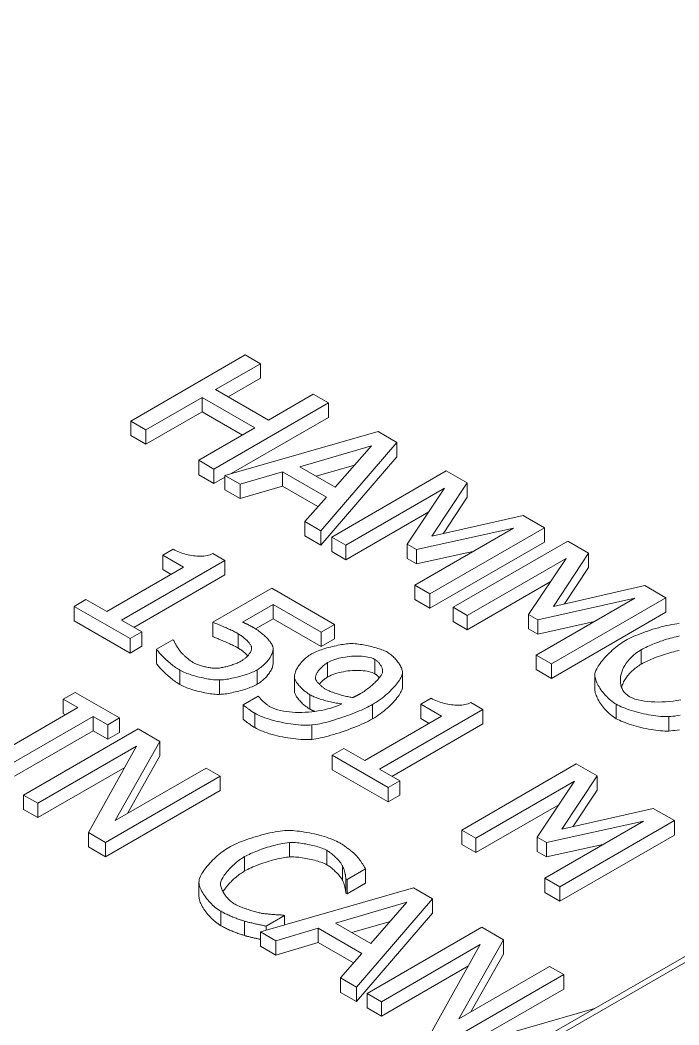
# Model space of a CAD drawing. Header units: millimetres. Extents: x 13 to 546, y 6 to 425.
# Drawn here: x 427.83 to 437.18, y 291.57 to 305.83 of the extents above; entities that cross this region are included whole.
import ezdxf

# ---------------------------------------------------------------- set-up
doc = ezdxf.new("R2010")
doc.units = ezdxf.units.MM
doc.layers.add('Visible (ANSI)', color=7, linetype='Continuous', lineweight=18)
doc.layers.add('Visible Narrow (ANSI)', color=7, linetype='Continuous', lineweight=9)

msp = doc.modelspace()

# ---------------------------------------------------------------- linework, layer by layer
at = {"layer": 'Visible (ANSI)'}
for p, q in [((479.873, 317.147), (422.636, 284.101)), ((431.025, 301.082), (429.399, 300.143)), ((431.241, 300.957), (431.025, 301.082)), ((430.604, 300.589), (431.241, 300.957)), ((431.241, 300.753), (431.241, 300.957)), ((431.241, 300.753), (430.78, 300.487)), ((431.352, 300.157), (430.604, 300.589)), ((429.615, 300.018), (430.411, 300.478)), ((430.411, 300.478), (431.16, 300.045)), ((430.411, 300.273), (430.411, 300.478)), ((431.99, 300.525), (431.352, 300.157)), ((432.206, 300.4), (431.99, 300.525)), ((430.411, 300.273), (429.615, 299.814)), ((430.983, 299.943), (430.411, 300.273)), ((430.58, 299.461), (432.206, 300.4)), ((432.206, 300.196), (432.206, 300.4)), ((429.399, 300.143), (429.615, 300.018)), ((429.399, 299.939), (429.399, 300.143)), ((432.206, 300.196), (430.824, 299.398)), ((429.615, 299.814), (429.615, 300.018)), ((431.16, 300.045), (430.364, 299.586)), ((432.909, 299.994), (430.734, 299.372)), ((433.175, 299.841), (432.909, 299.994)), ((429.615, 299.814), (429.399, 299.939)), ((431.799, 299.495), (432.815, 299.793)), ((432.097, 298.585), (433.175, 299.841)), ((432.815, 299.793), (432.301, 299.205)), ((433.175, 299.637), (433.175, 299.841)), ((430.364, 299.586), (430.58, 299.461)), ((430.364, 299.382), (430.364, 299.586)), ((433.175, 299.637), (432.097, 298.381)), ((430.58, 299.257), (430.58, 299.461)), ((430.953, 299.246), (431.555, 299.423)), ((431.555, 299.423), (432.176, 299.065)), ((431.555, 299.219), (431.555, 299.423)), ((432.301, 299.205), (431.799, 299.495)), ((432.575, 299.518), (432.033, 299.36)), ((433.877, 299.435), (432.251, 298.496)), ((434.173, 299.265), (433.877, 299.435)), ((430.58, 299.257), (430.364, 299.382)), ((430.734, 299.346), (430.58, 299.257)), ((430.734, 299.372), (430.953, 299.246)), ((430.734, 299.168), (430.734, 299.372)), ((430.953, 299.042), (430.734, 299.168)), ((430.953, 299.042), (430.953, 299.246)), ((431.555, 299.219), (430.953, 299.042)), ((432.056, 298.929), (431.555, 299.219)), ((432.453, 298.38), (433.854, 299.189)), ((433.854, 299.189), (433.321, 298.396)), ((433.673, 298.508), (434.173, 299.265)), ((434.173, 299.061), (434.173, 299.265)), ((432.176, 299.065), (431.869, 298.717)), ((434.173, 299.061), (433.832, 298.544)), ((433.63, 298.855), (432.453, 298.176)), ((431.869, 298.717), (432.097, 298.585)), ((431.869, 298.513), (431.869, 298.717)), ((434.971, 298.804), (433.673, 298.508)), ((435.272, 298.63), (434.971, 298.804)), ((432.097, 298.381), (432.097, 298.585)), ((434.83, 298.625), (433.429, 297.816)), ((433.453, 298.32), (434.83, 298.625)), ((433.645, 297.691), (435.272, 298.63)), ((435.272, 298.426), (435.272, 298.63)), ((432.097, 298.381), (431.869, 298.513)), ((432.251, 298.496), (432.453, 298.38)), ((432.251, 298.292), (432.251, 298.496)), ((435.272, 298.426), (433.645, 297.487)), ((435.601, 298.44), (433.975, 297.501)), ((435.896, 298.269), (435.601, 298.44)), ((430.002, 298.325), (429.853, 298.239)), ((432.453, 298.176), (432.251, 298.292)), ((432.453, 298.176), (432.453, 298.38)), ((433.321, 298.396), (433.453, 298.32)), ((433.321, 298.192), (433.321, 298.396)), ((433.453, 298.116), (433.453, 298.32)), ((434.256, 298.294), (433.453, 298.116)), ((429.268, 297.318), (430.734, 298.164)), ((429.853, 298.239), (430.148, 298.068)), ((429.853, 298.035), (429.853, 298.239)), ((430.734, 298.164), (430.565, 298.262)), ((430.734, 297.96), (430.734, 298.164)), ((433.453, 298.116), (433.321, 298.192)), ((434.176, 297.384), (435.577, 298.193)), ((435.577, 298.193), (435.045, 297.4)), ((435.397, 297.512), (435.896, 298.269)), ((435.896, 298.065), (435.896, 298.269)), ((430.148, 298.068), (429.059, 297.439)), ((429.972, 297.966), (429.853, 298.035)), ((435.896, 298.065), (435.555, 297.548)), ((430.734, 297.96), (429.445, 297.216)), ((435.354, 297.86), (434.176, 297.18)), ((431.401, 297.773), (430.562, 297.289)), ((432.293, 297.258), (431.401, 297.773)), ((433.429, 297.816), (433.645, 297.691)), ((433.429, 297.612), (433.429, 297.816)), ((436.695, 297.808), (435.397, 297.512)), ((436.996, 297.635), (436.695, 297.808)), ((428.763, 297.61), (428.597, 297.514)), ((429.059, 297.439), (428.763, 297.61)), ((433.645, 297.487), (433.429, 297.612)), ((433.645, 297.487), (433.645, 297.691)), ((436.554, 297.63), (435.153, 296.821)), ((435.177, 297.324), (436.554, 297.63)), ((435.369, 296.696), (436.996, 297.635)), ((436.996, 297.431), (436.996, 297.635)), ((428.597, 297.514), (429.391, 297.056)), ((428.597, 297.31), (428.597, 297.514)), ((430.985, 297.291), (431.419, 297.542)), ((431.419, 297.542), (432.102, 297.148)), ((431.419, 297.338), (431.419, 297.542)), ((433.975, 297.501), (434.176, 297.384)), ((433.975, 297.297), (433.975, 297.501)), ((436.996, 297.431), (435.369, 296.492)), ((429.391, 296.851), (428.597, 297.31)), ((429.557, 297.151), (429.268, 297.318)), ((430.562, 297.085), (430.562, 297.289)), ((431.419, 297.338), (431.171, 297.194)), ((432.102, 296.944), (431.419, 297.338)), ((434.176, 297.18), (433.975, 297.297)), ((434.176, 297.18), (434.176, 297.384)), ((435.045, 297.4), (435.177, 297.324)), ((435.045, 297.196), (435.045, 297.4)), ((435.177, 297.12), (435.177, 297.324)), ((435.98, 297.298), (435.177, 297.12)), ((429.391, 297.056), (429.557, 297.151)), ((429.557, 296.947), (429.557, 297.151)), ((432.102, 297.148), (432.293, 297.258)), ((432.102, 296.944), (432.102, 297.148)), ((432.293, 297.054), (432.293, 297.258)), ((435.177, 297.12), (435.045, 297.196)), ((429.391, 296.851), (429.391, 297.056)), ((429.996, 297.04), (429.765, 296.906)), ((430.011, 297.03), (429.996, 297.04)), ((432.293, 297.054), (432.102, 296.944)), ((429.557, 296.947), (429.391, 296.851)), ((429.765, 296.702), (429.765, 296.906)), ((431.115, 296.912), (431.115, 296.929)), ((431.42, 296.709), (431.42, 296.913)), ((435.153, 296.821), (435.369, 296.696)), ((435.153, 296.617), (435.153, 296.821)), ((433.256, 296.371), (433.256, 296.575)), ((435.369, 296.492), (435.153, 296.617)), ((435.369, 296.492), (435.369, 296.696)), ((431.723, 296.314), (431.723, 296.518)), ((431.725, 296.292), (431.725, 296.496)), ((435.987, 296.336), (435.987, 296.54)), ((428.608, 296.293), (428.442, 296.197)), ((429.238, 295.93), (428.608, 296.293)), ((428.442, 296.197), (428.649, 296.078)), ((428.442, 295.993), (428.442, 296.197)), ((431.207, 296.238), (430.997, 296.117)), ((431.217, 296.232), (431.207, 296.238)), ((433.663, 296.211), (433.515, 296.125)), ((434.395, 296.05), (434.226, 296.148)), ((428.649, 296.078), (427.355, 295.331)), ((428.472, 295.976), (428.442, 295.993)), ((430.997, 295.913), (430.997, 296.117)), ((432.929, 295.204), (434.395, 296.05)), ((433.515, 296.125), (433.81, 295.955)), ((433.515, 295.921), (433.515, 296.125)), ((434.395, 295.846), (434.395, 296.05)), ((427.571, 295.206), (428.865, 295.953)), ((428.865, 295.953), (429.072, 295.834)), ((428.865, 295.749), (428.865, 295.953)), ((429.072, 295.834), (429.238, 295.93)), ((429.238, 295.726), (429.238, 295.93)), ((433.81, 295.955), (432.72, 295.325)), ((433.633, 295.852), (433.515, 295.921)), ((428.865, 295.749), (427.748, 295.104)), ((429.506, 295.775), (427.879, 294.836)), ((429.072, 295.63), (428.865, 295.749)), ((429.072, 295.63), (429.072, 295.834)), ((429.238, 295.726), (429.072, 295.63)), ((429.813, 295.598), (429.506, 295.775)), ((434.395, 295.846), (433.106, 295.102)), ((429.18, 294.476), (429.813, 295.598)), ((429.813, 295.394), (429.813, 295.598)), ((428.081, 294.72), (429.483, 295.529)), ((429.483, 295.529), (428.801, 294.304)), ((432.425, 295.496), (432.259, 295.4)), ((432.72, 295.325), (432.425, 295.496)), ((429.813, 295.394), (429.351, 294.575)), ((432.259, 295.4), (433.052, 294.942)), ((432.259, 295.196), (432.259, 295.4)), ((429.316, 295.228), (428.081, 294.516)), ((430.468, 295.22), (429.18, 294.476)), ((430.669, 295.103), (430.468, 295.22)), ((433.052, 294.738), (432.259, 295.196)), ((433.218, 295.038), (432.929, 295.204)), ((435.722, 295.278), (434.096, 294.339)), ((436.017, 295.108), (435.722, 295.278)), ((429.043, 294.164), (430.669, 295.103)), ((430.669, 294.899), (430.669, 295.103)), ((433.052, 294.942), (433.218, 295.038)), ((433.218, 294.834), (433.218, 295.038)), ((434.297, 294.223), (435.698, 295.032)), ((435.698, 295.032), (435.166, 294.239)), ((435.518, 294.351), (436.017, 295.108)), ((436.017, 294.904), (436.017, 295.108)), ((430.669, 294.899), (429.043, 293.96)), ((433.052, 294.738), (433.052, 294.942)), ((436.017, 294.904), (435.676, 294.387)), ((427.879, 294.836), (428.081, 294.72)), ((427.879, 294.632), (427.879, 294.836)), ((428.081, 294.516), (428.081, 294.72)), ((433.218, 294.834), (433.052, 294.738)), ((428.081, 294.516), (427.879, 294.632)), ((435.474, 294.698), (434.297, 294.019)), ((436.816, 294.647), (435.518, 294.351)), ((437.116, 294.473), (436.816, 294.647)), ((436.675, 294.468), (435.274, 293.659)), ((435.298, 294.163), (436.675, 294.468)), ((435.49, 293.534), (437.116, 294.473)), ((437.116, 294.269), (437.116, 294.473)), ((428.801, 294.304), (429.043, 294.164)), ((428.801, 294.1), (428.801, 294.304)), ((434.096, 294.339), (434.297, 294.223)), ((434.096, 294.135), (434.096, 294.339)), ((429.043, 293.96), (429.043, 294.164)), ((431.653, 293.959), (431.653, 294.163)), ((434.297, 294.019), (434.297, 294.223)), ((435.166, 294.239), (435.298, 294.163)), ((435.166, 294.035), (435.166, 294.239)), ((435.298, 293.958), (435.298, 294.163)), ((437.116, 294.269), (435.49, 293.33)), ((429.043, 293.96), (428.801, 294.1)), ((434.297, 294.019), (434.096, 294.135)), ((435.298, 293.958), (435.166, 294.035)), ((436.101, 294.136), (435.298, 293.958)), ((432.47, 293.638), (432.731, 293.788)), ((432.731, 293.584), (432.731, 293.788)), ((430.367, 293.399), (430.367, 293.603)), ((432.453, 293.648), (432.47, 293.638)), ((432.453, 293.444), (432.453, 293.648)), ((432.47, 293.434), (432.47, 293.638)), ((432.731, 293.584), (432.47, 293.434)), ((435.274, 293.659), (435.49, 293.534)), ((435.274, 293.455), (435.274, 293.659)), ((433.413, 293.519), (431.239, 292.897)), ((432.47, 293.434), (432.453, 293.444)), ((433.68, 293.365), (433.413, 293.519)), ((435.49, 293.33), (435.274, 293.455)), ((435.49, 293.33), (435.49, 293.534)), ((432.304, 293.02), (433.32, 293.317)), ((432.602, 292.11), (433.68, 293.365)), ((433.32, 293.317), (432.806, 292.73)), ((433.68, 293.161), (433.68, 293.365)), ((433.68, 293.161), (432.602, 291.906)), ((431.015, 292.843), (431.015, 293.047)), ((431.323, 292.976), (431.581, 293.125)), ((431.581, 293.125), (431.566, 293.134)), ((431.581, 292.995), (431.581, 293.125)), ((432.806, 292.73), (432.304, 293.02)), ((433.08, 293.043), (432.538, 292.884)), ((431.239, 292.897), (431.458, 292.77)), ((431.239, 292.692), (431.239, 292.897)), ((431.323, 292.921), (431.323, 292.976)), ((431.458, 292.77), (432.06, 292.948)), ((432.06, 292.948), (432.681, 292.589)), ((432.06, 292.743), (432.06, 292.948)), ((434.382, 292.96), (432.756, 292.021)), ((434.689, 292.782), (434.382, 292.96)), ((431.458, 292.566), (431.458, 292.77)), ((432.06, 292.743), (431.458, 292.566)), ((432.561, 292.454), (432.06, 292.743)), ((432.957, 291.904), (434.36, 292.714)), ((434.36, 292.714), (433.677, 291.489)), ((434.057, 291.661), (434.689, 292.782)), ((434.689, 292.578), (434.689, 292.782)), ((431.458, 292.566), (431.239, 292.692)), ((432.681, 292.589), (432.374, 292.241)), ((434.689, 292.578), (434.227, 291.759)), ((434.192, 292.413), (432.957, 291.7)), ((433.919, 291.349), (435.546, 292.288)), ((435.344, 292.404), (434.057, 291.661)), ((435.546, 292.288), (435.344, 292.404)), ((435.546, 292.084), (435.546, 292.288)), ((432.374, 292.241), (432.602, 292.11)), ((432.374, 292.037), (432.374, 292.241)), ((432.602, 291.906), (432.374, 292.037)), ((432.602, 291.906), (432.602, 292.11)), ((432.756, 292.021), (432.957, 291.904)), ((432.756, 291.817), (432.756, 292.021)), ((435.546, 292.084), (434.163, 291.286)), ((432.957, 291.7), (432.957, 291.904)), ((432.957, 291.7), (432.756, 291.817)), ((435.98, 291.806), (434.074, 291.26))]:
    msp.add_line(p, q, dxfattribs=at)
at = {"layer": 'Visible (ANSI)', "flags": 128}
for points in [[(430.565, 298.262), (430.546, 298.253), (430.526, 298.246), (430.504, 298.24), (430.482, 298.235), (430.459, 298.231), (430.435, 298.228), (430.411, 298.226), (430.387, 298.225), (430.363, 298.226), (430.338, 298.227), (430.313, 298.229), (430.288, 298.231), (430.263, 298.235), (430.238, 298.239), (430.213, 298.245), (430.188, 298.251), (430.163, 298.258), (430.138, 298.265), (430.114, 298.273), (430.091, 298.282), (430.068, 298.292), (430.045, 298.302), (430.023, 298.313), (430.002, 298.325)], [(430.562, 297.289), (430.572, 297.286), (430.582, 297.282), (430.594, 297.277), (430.607, 297.272), (430.621, 297.266), (430.636, 297.26), (430.652, 297.253), (430.668, 297.246), (430.685, 297.239), (430.703, 297.232), (430.72, 297.224), (430.738, 297.216), (430.756, 297.208), (430.774, 297.2), (430.791, 297.192), (430.809, 297.184), (430.825, 297.176), (430.842, 297.169), (430.857, 297.161), (430.872, 297.154), (430.886, 297.146), (430.9, 297.139), (430.912, 297.133), (430.923, 297.126)], [(431.142, 297.212), (431.138, 297.214), (431.133, 297.217), (431.128, 297.219), (431.123, 297.222), (431.117, 297.226), (431.111, 297.229), (431.104, 297.232), (431.097, 297.236), (431.09, 297.24), (431.083, 297.243), (431.076, 297.247), (431.069, 297.251), (431.061, 297.255), (431.054, 297.259), (431.046, 297.262), (431.039, 297.266), (431.032, 297.27), (431.024, 297.273), (431.017, 297.277), (431.011, 297.28), (431.004, 297.283), (430.997, 297.286), (430.991, 297.289), (430.985, 297.291)], [(431.418, 296.935), (431.414, 296.949), (431.408, 296.962), (431.401, 296.976), (431.393, 296.989), (431.385, 297.002), (431.376, 297.014), (431.366, 297.027), (431.355, 297.039), (431.345, 297.051), (431.333, 297.063), (431.321, 297.075), (431.309, 297.087), (431.297, 297.098), (431.284, 297.11), (431.271, 297.121), (431.257, 297.132), (431.243, 297.143), (431.229, 297.154), (431.215, 297.164), (431.201, 297.175), (431.186, 297.184), (431.171, 297.194), (431.157, 297.203), (431.142, 297.212)], [(437.183, 297.273), (437.151, 297.268), (437.116, 297.263), (437.08, 297.256), (437.043, 297.248), (437.005, 297.24), (436.966, 297.231), (436.927, 297.221), (436.888, 297.21), (436.849, 297.199), (436.811, 297.188), (436.773, 297.176), (436.736, 297.164), (436.7, 297.151), (436.665, 297.138), (436.63, 297.125), (436.596, 297.112), (436.563, 297.098), (436.531, 297.085), (436.501, 297.071), (436.472, 297.057), (436.445, 297.042), (436.42, 297.028)], [(430.1, 296.879), (430.096, 296.884), (430.093, 296.888), (430.089, 296.893), (430.086, 296.898), (430.082, 296.903), (430.078, 296.909), (430.075, 296.914), (430.071, 296.92), (430.067, 296.925), (430.064, 296.931), (430.06, 296.936), (430.057, 296.942), (430.053, 296.948), (430.05, 296.954), (430.046, 296.959), (430.043, 296.965), (430.04, 296.971), (430.037, 296.976), (430.034, 296.981), (430.031, 296.987), (430.027, 296.994), (430.022, 297.006), (430.016, 297.019), (430.011, 297.03)], [(430.923, 296.922), (430.912, 296.929), (430.899, 296.936), (430.885, 296.943), (430.87, 296.951), (430.855, 296.958), (430.838, 296.966), (430.822, 296.974), (430.805, 296.982), (430.787, 296.99), (430.77, 296.998), (430.752, 297.006), (430.734, 297.014), (430.716, 297.022), (430.699, 297.029), (430.682, 297.036), (430.665, 297.044), (430.649, 297.05), (430.634, 297.057), (430.619, 297.063), (430.606, 297.068), (430.593, 297.073), (430.582, 297.078), (430.571, 297.082), (430.562, 297.085)], [(430.923, 297.126), (430.934, 297.12), (430.944, 297.114), (430.954, 297.107), (430.965, 297.1), (430.975, 297.092), (430.986, 297.084), (430.996, 297.076), (431.006, 297.067), (431.016, 297.059), (431.026, 297.05), (431.036, 297.041), (431.045, 297.032), (431.054, 297.023), (431.062, 297.014), (431.07, 297.005), (431.078, 296.996), (431.085, 296.988), (431.091, 296.979), (431.097, 296.971), (431.102, 296.963), (431.106, 296.955), (431.11, 296.946), (431.113, 296.938), (431.115, 296.929)], [(436.42, 297.028), (436.396, 297.014), (436.372, 296.999), (436.349, 296.983), (436.325, 296.966), (436.302, 296.948), (436.278, 296.929), (436.255, 296.91), (436.233, 296.89), (436.211, 296.87), (436.189, 296.85), (436.169, 296.829), (436.149, 296.808), (436.129, 296.787), (436.111, 296.766), (436.093, 296.745), (436.077, 296.725), (436.062, 296.704), (436.048, 296.684), (436.035, 296.665), (436.023, 296.646), (436.012, 296.626), (436.002, 296.603), (435.993, 296.579), (435.987, 296.555)], [(436.645, 296.898), (436.665, 296.909), (436.686, 296.92), (436.708, 296.932), (436.732, 296.943), (436.757, 296.954), (436.782, 296.965), (436.808, 296.976), (436.835, 296.987), (436.863, 296.997), (436.891, 297.008), (436.919, 297.018), (436.947, 297.027), (436.975, 297.037), (437.004, 297.046), (437.031, 297.054), (437.059, 297.062), (437.086, 297.069), (437.112, 297.076), (437.138, 297.083), (437.163, 297.088), (437.188, 297.094)], [(429.765, 296.906), (429.771, 296.897), (429.778, 296.887), (429.787, 296.876), (429.796, 296.864), (429.807, 296.852), (429.819, 296.839), (429.831, 296.826), (429.844, 296.812), (429.858, 296.798), (429.873, 296.784), (429.888, 296.77), (429.904, 296.755), (429.92, 296.741), (429.936, 296.727), (429.953, 296.713), (429.97, 296.699), (429.986, 296.685), (430.003, 296.672), (430.02, 296.66), (430.036, 296.648), (430.052, 296.637), (430.068, 296.626), (430.084, 296.616), (430.098, 296.607)], [(430.291, 296.714), (430.282, 296.719), (430.274, 296.724), (430.265, 296.73), (430.256, 296.736), (430.248, 296.742), (430.239, 296.749), (430.23, 296.756), (430.221, 296.763), (430.212, 296.77), (430.203, 296.777), (430.195, 296.785), (430.186, 296.792), (430.178, 296.8), (430.169, 296.807), (430.161, 296.815), (430.153, 296.822), (430.146, 296.83), (430.138, 296.837), (430.131, 296.845), (430.124, 296.852), (430.117, 296.859), (430.111, 296.866), (430.105, 296.873), (430.1, 296.879)], [(431.06, 296.812), (431.055, 296.818), (431.05, 296.823), (431.045, 296.828), (431.04, 296.833), (431.034, 296.838), (431.029, 296.843), (431.023, 296.848), (431.018, 296.853), (431.012, 296.858), (431.006, 296.863), (431, 296.868), (430.995, 296.873), (430.989, 296.877), (430.983, 296.882), (430.977, 296.887), (430.971, 296.891), (430.965, 296.895), (430.959, 296.9), (430.953, 296.904), (430.947, 296.908), (430.941, 296.912), (430.935, 296.915), (430.929, 296.919), (430.923, 296.922)], [(431.115, 296.929), (431.115, 296.923), (431.115, 296.916), (431.114, 296.908), (431.112, 296.901), (431.11, 296.892), (431.107, 296.884), (431.103, 296.875), (431.098, 296.866), (431.093, 296.858), (431.088, 296.849), (431.082, 296.84), (431.075, 296.831), (431.069, 296.823), (431.061, 296.814), (431.054, 296.806), (431.046, 296.798), (431.038, 296.79), (431.029, 296.782), (431.021, 296.774), (431.011, 296.767), (431.002, 296.76), (430.992, 296.753), (430.982, 296.747), (430.972, 296.741)], [(431.192, 296.612), (431.21, 296.623), (431.228, 296.635), (431.245, 296.647), (431.262, 296.66), (431.277, 296.673), (431.293, 296.687), (431.307, 296.701), (431.321, 296.716), (431.334, 296.73), (431.346, 296.745), (431.357, 296.76), (431.368, 296.775), (431.377, 296.79), (431.386, 296.805), (431.394, 296.82), (431.401, 296.834), (431.407, 296.849), (431.412, 296.863), (431.415, 296.876), (431.418, 296.889), (431.42, 296.902), (431.42, 296.914), (431.42, 296.925), (431.418, 296.935)], [(432.525, 296.986), (432.505, 296.985), (432.485, 296.984), (432.463, 296.981), (432.44, 296.979), (432.416, 296.975), (432.391, 296.971), (432.365, 296.967), (432.339, 296.962), (432.313, 296.956), (432.286, 296.95), (432.259, 296.944), (432.233, 296.937), (432.206, 296.93), (432.18, 296.923), (432.154, 296.915), (432.129, 296.907), (432.105, 296.899), (432.081, 296.89), (432.058, 296.882), (432.037, 296.873), (432.016, 296.865), (431.997, 296.856), (431.979, 296.847), (431.963, 296.838)], [(433.041, 296.864), (433.029, 296.871), (433.015, 296.878), (432.999, 296.884), (432.983, 296.891), (432.965, 296.898), (432.946, 296.905), (432.926, 296.912), (432.905, 296.918), (432.884, 296.925), (432.862, 296.931), (432.84, 296.937), (432.817, 296.943), (432.794, 296.949), (432.77, 296.954), (432.747, 296.959), (432.724, 296.964), (432.701, 296.968), (432.678, 296.972), (432.656, 296.975), (432.634, 296.978), (432.61, 296.981), (432.583, 296.984), (432.554, 296.985), (432.525, 296.986)], [(433.256, 296.571), (433.256, 296.581), (433.255, 296.592), (433.253, 296.604), (433.249, 296.616), (433.245, 296.629), (433.24, 296.642), (433.234, 296.655), (433.227, 296.669), (433.219, 296.682), (433.211, 296.696), (433.202, 296.71), (433.192, 296.724), (433.181, 296.738), (433.17, 296.751), (433.159, 296.764), (433.147, 296.778), (433.135, 296.79), (433.122, 296.803), (433.109, 296.814), (433.096, 296.826), (433.083, 296.836), (433.069, 296.846), (433.055, 296.855), (433.041, 296.864)], [(436.479, 296.232), (436.449, 296.252), (436.424, 296.274), (436.403, 296.297), (436.385, 296.322), (436.372, 296.347), (436.362, 296.373), (436.354, 296.401), (436.35, 296.429), (436.348, 296.458), (436.349, 296.488), (436.352, 296.519), (436.359, 296.55), (436.368, 296.581), (436.38, 296.613), (436.394, 296.644), (436.411, 296.675), (436.431, 296.706), (436.454, 296.736), (436.479, 296.766), (436.506, 296.794), (436.537, 296.822), (436.57, 296.849), (436.606, 296.874), (436.645, 296.898)], [(437.183, 296.888), (437.158, 296.883), (437.132, 296.877), (437.105, 296.87), (437.077, 296.863), (437.049, 296.855), (437.02, 296.846), (436.991, 296.837), (436.961, 296.828), (436.932, 296.818), (436.902, 296.808), (436.873, 296.797), (436.844, 296.786), (436.816, 296.775), (436.789, 296.764), (436.762, 296.752), (436.736, 296.74), (436.711, 296.729), (436.688, 296.717), (436.666, 296.706), (436.645, 296.694)], [(430.624, 296.636), (430.612, 296.635), (430.599, 296.636), (430.586, 296.636), (430.572, 296.637), (430.557, 296.639), (430.542, 296.641), (430.527, 296.643), (430.512, 296.645), (430.496, 296.648), (430.481, 296.651), (430.465, 296.655), (430.449, 296.658), (430.434, 296.662), (430.418, 296.666), (430.403, 296.671), (430.388, 296.675), (430.373, 296.68), (430.359, 296.684), (430.346, 296.689), (430.333, 296.694), (430.321, 296.699), (430.31, 296.704), (430.3, 296.709), (430.291, 296.714)], [(430.972, 296.741), (430.961, 296.734), (430.949, 296.728), (430.936, 296.722), (430.923, 296.716), (430.909, 296.71), (430.894, 296.704), (430.879, 296.698), (430.864, 296.692), (430.848, 296.687), (430.832, 296.681), (430.816, 296.676), (430.8, 296.671), (430.783, 296.666), (430.767, 296.662), (430.751, 296.658), (430.735, 296.654), (430.72, 296.65), (430.704, 296.647), (430.689, 296.644), (430.675, 296.641), (430.661, 296.639), (430.648, 296.638), (430.636, 296.636), (430.624, 296.636)], [(431.42, 296.709), (431.42, 296.698), (431.418, 296.686), (431.416, 296.674), (431.413, 296.662), (431.409, 296.649), (431.404, 296.637), (431.398, 296.623), (431.391, 296.61), (431.384, 296.596), (431.375, 296.583), (431.367, 296.569), (431.357, 296.555), (431.346, 296.542), (431.335, 296.528), (431.324, 296.515), (431.311, 296.501), (431.298, 296.488), (431.285, 296.476), (431.271, 296.463), (431.256, 296.451), (431.241, 296.44), (431.225, 296.428), (431.209, 296.418), (431.192, 296.408)], [(431.963, 296.838), (431.946, 296.827), (431.929, 296.816), (431.912, 296.804), (431.896, 296.791), (431.88, 296.778), (431.865, 296.764), (431.85, 296.75), (431.836, 296.736), (431.823, 296.721), (431.81, 296.705), (431.798, 296.69), (431.786, 296.674), (431.776, 296.659), (431.766, 296.643), (431.757, 296.628), (431.749, 296.613), (431.742, 296.598), (431.736, 296.583), (431.731, 296.568), (431.727, 296.554), (431.724, 296.54), (431.723, 296.525), (431.723, 296.511), (431.725, 296.496)], [(432.021, 296.488), (432.02, 296.496), (432.021, 296.505), (432.022, 296.514), (432.024, 296.524), (432.027, 296.534), (432.031, 296.544), (432.035, 296.555), (432.041, 296.565), (432.047, 296.576), (432.054, 296.586), (432.061, 296.597), (432.069, 296.607), (432.077, 296.618), (432.086, 296.628), (432.095, 296.638), (432.105, 296.647), (432.115, 296.657), (432.125, 296.666), (432.136, 296.675), (432.147, 296.684), (432.158, 296.692), (432.17, 296.7), (432.182, 296.708), (432.194, 296.715)], [(432.194, 296.715), (432.217, 296.728), (432.242, 296.739), (432.268, 296.75), (432.294, 296.76), (432.322, 296.769), (432.351, 296.777), (432.38, 296.784), (432.41, 296.79), (432.441, 296.795), (432.471, 296.8), (432.502, 296.803), (432.533, 296.806), (432.564, 296.808), (432.594, 296.809), (432.624, 296.809), (432.654, 296.808), (432.682, 296.807), (432.711, 296.804), (432.739, 296.8), (432.766, 296.795), (432.792, 296.789), (432.817, 296.782), (432.841, 296.773), (432.862, 296.762)], [(432.862, 296.762), (432.869, 296.758), (432.876, 296.753), (432.884, 296.747), (432.891, 296.742), (432.898, 296.736), (432.904, 296.73), (432.911, 296.723), (432.918, 296.716), (432.924, 296.709), (432.93, 296.702), (432.936, 296.694), (432.941, 296.686), (432.946, 296.679), (432.951, 296.671), (432.955, 296.663), (432.959, 296.655), (432.963, 296.647), (432.966, 296.639), (432.969, 296.631), (432.971, 296.623), (432.973, 296.615), (432.974, 296.607), (432.974, 296.599), (432.974, 296.591)], [(430.098, 296.403), (430.084, 296.412), (430.068, 296.422), (430.053, 296.432), (430.036, 296.444), (430.02, 296.456), (430.003, 296.468), (429.987, 296.481), (429.97, 296.495), (429.953, 296.508), (429.936, 296.523), (429.92, 296.537), (429.904, 296.551), (429.888, 296.565), (429.873, 296.58), (429.858, 296.594), (429.844, 296.608), (429.831, 296.622), (429.819, 296.635), (429.807, 296.648), (429.796, 296.66), (429.787, 296.672), (429.778, 296.683), (429.771, 296.693), (429.765, 296.702)], [(430.098, 296.607), (430.115, 296.598), (430.133, 296.589), (430.153, 296.58), (430.174, 296.572), (430.196, 296.563), (430.219, 296.555), (430.243, 296.546), (430.268, 296.538), (430.293, 296.531), (430.319, 296.523), (430.345, 296.516), (430.372, 296.51), (430.398, 296.503), (430.425, 296.498), (430.451, 296.492), (430.477, 296.487), (430.503, 296.483), (430.527, 296.479), (430.552, 296.476), (430.575, 296.473), (430.597, 296.471), (430.619, 296.47), (430.639, 296.469), (430.657, 296.469)], [(430.657, 296.469), (430.676, 296.47), (430.696, 296.471), (430.717, 296.473), (430.739, 296.476), (430.762, 296.479), (430.786, 296.483), (430.81, 296.488), (430.835, 296.493), (430.861, 296.498), (430.886, 296.504), (430.911, 296.51), (430.937, 296.517), (430.962, 296.524), (430.987, 296.531), (431.011, 296.538), (431.035, 296.546), (431.058, 296.554), (431.081, 296.562), (431.102, 296.57), (431.123, 296.578), (431.142, 296.587), (431.16, 296.595), (431.177, 296.604), (431.192, 296.612)], [(432.862, 296.558), (432.844, 296.567), (432.824, 296.575), (432.802, 296.582), (432.779, 296.589), (432.753, 296.594), (432.727, 296.598), (432.699, 296.601), (432.67, 296.604), (432.64, 296.605), (432.609, 296.605), (432.578, 296.605), (432.546, 296.603), (432.514, 296.601), (432.482, 296.597), (432.45, 296.593), (432.418, 296.587), (432.387, 296.581), (432.356, 296.574), (432.326, 296.566), (432.297, 296.557), (432.269, 296.547), (432.243, 296.536), (432.218, 296.524), (432.194, 296.511)], [(432.974, 296.591), (432.97, 296.572), (432.962, 296.552), (432.952, 296.535), (432.942, 296.521), (432.933, 296.508), (432.922, 296.495), (432.911, 296.481), (432.899, 296.468), (432.887, 296.456), (432.875, 296.443), (432.863, 296.431), (432.849, 296.418), (432.836, 296.405), (432.821, 296.393), (432.807, 296.38), (432.792, 296.368), (432.776, 296.356), (432.76, 296.343), (432.744, 296.332), (432.728, 296.32), (432.711, 296.308), (432.694, 296.297), (432.677, 296.287), (432.659, 296.276)], [(432.831, 296.121), (432.859, 296.138), (432.886, 296.156), (432.913, 296.174), (432.94, 296.193), (432.966, 296.212), (432.991, 296.232), (433.015, 296.252), (433.038, 296.272), (433.06, 296.292), (433.081, 296.312), (433.101, 296.332), (433.121, 296.352), (433.139, 296.372), (433.156, 296.392), (433.172, 296.411), (433.187, 296.43), (433.201, 296.449), (433.213, 296.467), (433.224, 296.484), (433.233, 296.501), (433.241, 296.518), (433.248, 296.536), (433.254, 296.553), (433.256, 296.571)], [(436.645, 296.694), (436.627, 296.683), (436.609, 296.672), (436.592, 296.66), (436.575, 296.648), (436.559, 296.636), (436.543, 296.623), (436.528, 296.61), (436.514, 296.597), (436.5, 296.584), (436.487, 296.57), (436.474, 296.557), (436.462, 296.543), (436.451, 296.528), (436.44, 296.514), (436.43, 296.5), (436.42, 296.485), (436.411, 296.47), (436.402, 296.456), (436.395, 296.441), (436.387, 296.426), (436.381, 296.411), (436.375, 296.396), (436.369, 296.381), (436.364, 296.366)], [(431.725, 296.496), (431.728, 296.487), (431.731, 296.477), (431.736, 296.466), (431.741, 296.456), (431.747, 296.445), (431.754, 296.435), (431.761, 296.424), (431.769, 296.413), (431.778, 296.402), (431.787, 296.391), (431.797, 296.38), (431.807, 296.369), (431.817, 296.358), (431.828, 296.348), (431.839, 296.337), (431.85, 296.327), (431.862, 296.317), (431.873, 296.308), (431.885, 296.299), (431.896, 296.29), (431.908, 296.282), (431.919, 296.274), (431.931, 296.266), (431.942, 296.26)], [(432.172, 296.336), (432.164, 296.34), (432.156, 296.345), (432.149, 296.35), (432.141, 296.355), (432.133, 296.361), (432.125, 296.367), (432.117, 296.373), (432.109, 296.379), (432.101, 296.386), (432.094, 296.393), (432.086, 296.399), (432.079, 296.406), (432.072, 296.413), (432.065, 296.42), (432.059, 296.427), (432.053, 296.433), (432.047, 296.44), (432.042, 296.447), (432.038, 296.453), (432.033, 296.46), (432.029, 296.467), (432.026, 296.474), (432.023, 296.481), (432.021, 296.488)], [(432.194, 296.511), (432.188, 296.508), (432.182, 296.504), (432.177, 296.501), (432.171, 296.497), (432.166, 296.493), (432.16, 296.49), (432.155, 296.486), (432.149, 296.482), (432.144, 296.478), (432.139, 296.473), (432.134, 296.469), (432.129, 296.465), (432.124, 296.461), (432.119, 296.456), (432.114, 296.452), (432.109, 296.447), (432.104, 296.443), (432.1, 296.438), (432.095, 296.434), (432.091, 296.429), (432.087, 296.424), (432.083, 296.42), (432.079, 296.415), (432.075, 296.41)], [(432.927, 296.501), (432.925, 296.504), (432.922, 296.507), (432.92, 296.51), (432.917, 296.512), (432.915, 296.515), (432.912, 296.518), (432.909, 296.52), (432.907, 296.523), (432.904, 296.526), (432.901, 296.528), (432.899, 296.531), (432.896, 296.533), (432.893, 296.536), (432.89, 296.538), (432.888, 296.54), (432.885, 296.542), (432.882, 296.545), (432.879, 296.547), (432.876, 296.549), (432.874, 296.551), (432.871, 296.552), (432.868, 296.554), (432.865, 296.556), (432.862, 296.558)], [(435.987, 296.555), (435.987, 296.54), (435.987, 296.523), (435.99, 296.506), (435.994, 296.488), (435.999, 296.47), (436.006, 296.451), (436.014, 296.431), (436.024, 296.411), (436.034, 296.391), (436.046, 296.371), (436.059, 296.351), (436.073, 296.33), (436.087, 296.31), (436.103, 296.29), (436.119, 296.271), (436.136, 296.251), (436.154, 296.233), (436.172, 296.215), (436.191, 296.197), (436.21, 296.181), (436.23, 296.165), (436.25, 296.15), (436.27, 296.137), (436.29, 296.124)], [(430.657, 296.265), (430.639, 296.265), (430.619, 296.265), (430.598, 296.267), (430.575, 296.269), (430.552, 296.272), (430.528, 296.275), (430.503, 296.279), (430.477, 296.283), (430.451, 296.288), (430.425, 296.293), (430.398, 296.299), (430.372, 296.306), (430.345, 296.312), (430.319, 296.319), (430.293, 296.327), (430.268, 296.334), (430.243, 296.342), (430.219, 296.35), (430.196, 296.359), (430.174, 296.367), (430.153, 296.376), (430.133, 296.385), (430.115, 296.394), (430.098, 296.403)], [(431.192, 296.408), (431.177, 296.399), (431.16, 296.391), (431.141, 296.382), (431.122, 296.374), (431.101, 296.366), (431.079, 296.357), (431.057, 296.349), (431.033, 296.341), (431.009, 296.334), (430.984, 296.326), (430.959, 296.319), (430.934, 296.312), (430.909, 296.306), (430.883, 296.299), (430.858, 296.294), (430.833, 296.288), (430.809, 296.283), (430.784, 296.279), (430.761, 296.275), (430.738, 296.272), (430.716, 296.269), (430.695, 296.267), (430.676, 296.266), (430.657, 296.265)], [(431.725, 296.292), (431.725, 296.293), (431.724, 296.294), (431.724, 296.295), (431.724, 296.296), (431.724, 296.296), (431.724, 296.297), (431.724, 296.298), (431.724, 296.299), (431.723, 296.3), (431.723, 296.301), (431.723, 296.302), (431.723, 296.303), (431.723, 296.304), (431.723, 296.304), (431.723, 296.305), (431.723, 296.306), (431.723, 296.307), (431.723, 296.308), (431.723, 296.309), (431.723, 296.31), (431.723, 296.311), (431.723, 296.312), (431.723, 296.313), (431.723, 296.314)], [(431.942, 296.056), (431.931, 296.062), (431.919, 296.07), (431.908, 296.077), (431.896, 296.086), (431.885, 296.095), (431.873, 296.104), (431.862, 296.113), (431.85, 296.123), (431.839, 296.133), (431.828, 296.143), (431.817, 296.154), (431.807, 296.165), (431.797, 296.176), (431.787, 296.187), (431.778, 296.198), (431.769, 296.209), (431.761, 296.219), (431.754, 296.23), (431.747, 296.241), (431.741, 296.252), (431.736, 296.262), (431.731, 296.273), (431.728, 296.283), (431.725, 296.292)], [(432.552, 296.219), (432.539, 296.221), (432.525, 296.223), (432.51, 296.226), (432.494, 296.229), (432.477, 296.233), (432.46, 296.237), (432.442, 296.241), (432.424, 296.246), (432.406, 296.251), (432.387, 296.256), (432.369, 296.261), (432.35, 296.267), (432.332, 296.272), (432.314, 296.278), (432.296, 296.284), (432.279, 296.29), (432.262, 296.296), (432.246, 296.302), (432.231, 296.308), (432.217, 296.314), (432.204, 296.32), (432.192, 296.325), (432.181, 296.331), (432.172, 296.336)], [(432.659, 296.276), (432.654, 296.274), (432.65, 296.271), (432.644, 296.268), (432.639, 296.265), (432.634, 296.262), (432.628, 296.259), (432.623, 296.256), (432.618, 296.253), (432.612, 296.251), (432.607, 296.248), (432.602, 296.245), (432.597, 296.243), (432.593, 296.24), (432.588, 296.238), (432.583, 296.235), (432.579, 296.233), (432.575, 296.231), (432.571, 296.229), (432.567, 296.227), (432.563, 296.225), (432.56, 296.223), (432.557, 296.222), (432.555, 296.22), (432.552, 296.219)], [(433.256, 296.367), (433.255, 296.354), (433.251, 296.339), (433.246, 296.324), (433.238, 296.308), (433.229, 296.29), (433.219, 296.272), (433.207, 296.253), (433.193, 296.234), (433.178, 296.214), (433.162, 296.194), (433.144, 296.173), (433.125, 296.152), (433.105, 296.131), (433.084, 296.11), (433.062, 296.089), (433.039, 296.068), (433.015, 296.048), (432.99, 296.027), (432.965, 296.008), (432.939, 295.988), (432.913, 295.969), (432.886, 295.951), (432.858, 295.934), (432.831, 295.917)], [(433.256, 296.371), (433.256, 296.371), (433.256, 296.371), (433.256, 296.371), (433.256, 296.37), (433.256, 296.37), (433.256, 296.37), (433.256, 296.37), (433.256, 296.37), (433.256, 296.369), (433.256, 296.369), (433.256, 296.369), (433.256, 296.369), (433.256, 296.369), (433.256, 296.369), (433.256, 296.368), (433.256, 296.368), (433.256, 296.368), (433.256, 296.368), (433.256, 296.368), (433.256, 296.367), (433.256, 296.367), (433.256, 296.367), (433.256, 296.367), (433.256, 296.367)], [(436.29, 295.92), (436.271, 295.932), (436.251, 295.945), (436.232, 295.959), (436.213, 295.974), (436.194, 295.99), (436.176, 296.007), (436.159, 296.024), (436.141, 296.042), (436.125, 296.06), (436.109, 296.079), (436.094, 296.098), (436.079, 296.117), (436.066, 296.136), (436.053, 296.156), (436.041, 296.175), (436.03, 296.195), (436.02, 296.214), (436.012, 296.233), (436.004, 296.251), (435.998, 296.269), (435.993, 296.287), (435.989, 296.304), (435.987, 296.32), (435.987, 296.336)], [(431.377, 296.09), (431.37, 296.094), (431.362, 296.099), (431.355, 296.104), (431.347, 296.109), (431.339, 296.115), (431.332, 296.121), (431.324, 296.127), (431.316, 296.133), (431.308, 296.14), (431.3, 296.146), (431.292, 296.153), (431.285, 296.16), (431.277, 296.166), (431.27, 296.173), (431.264, 296.179), (431.257, 296.186), (431.251, 296.192), (431.245, 296.198), (431.24, 296.204), (431.235, 296.209), (431.23, 296.214), (431.225, 296.22), (431.221, 296.226), (431.217, 296.232)], [(431.942, 296.26), (431.955, 296.253), (431.968, 296.246), (431.982, 296.239), (431.998, 296.232), (432.014, 296.226), (432.032, 296.219), (432.05, 296.212), (432.068, 296.205), (432.088, 296.199), (432.108, 296.193), (432.128, 296.186), (432.148, 296.18), (432.169, 296.175), (432.19, 296.169), (432.212, 296.164), (432.233, 296.158), (432.254, 296.154), (432.275, 296.149), (432.296, 296.145), (432.316, 296.141), (432.337, 296.138), (432.356, 296.134), (432.376, 296.132), (432.394, 296.13)], [(434.226, 296.148), (434.207, 296.139), (434.187, 296.132), (434.166, 296.126), (434.143, 296.121), (434.12, 296.117), (434.096, 296.114), (434.072, 296.112), (434.048, 296.112), (434.024, 296.112), (433.999, 296.113), (433.975, 296.115), (433.95, 296.117), (433.924, 296.121), (433.899, 296.126), (433.874, 296.131), (433.849, 296.137), (433.824, 296.144), (433.8, 296.151), (433.776, 296.159), (433.752, 296.168), (433.729, 296.178), (433.706, 296.188), (433.684, 296.199), (433.663, 296.211)], [(437.206, 296.186), (437.152, 296.177), (437.099, 296.17), (437.045, 296.164), (436.991, 296.16), (436.939, 296.157), (436.887, 296.156), (436.836, 296.157), (436.787, 296.159), (436.739, 296.163), (436.691, 296.168), (436.644, 296.176), (436.599, 296.186), (436.555, 296.198), (436.515, 296.214), (436.479, 296.232)], [(430.997, 296.117), (431.001, 296.113), (431.006, 296.109), (431.011, 296.104), (431.016, 296.099), (431.022, 296.094), (431.029, 296.089), (431.035, 296.083), (431.042, 296.078), (431.05, 296.072), (431.057, 296.066), (431.065, 296.061), (431.073, 296.055), (431.081, 296.049), (431.089, 296.044), (431.097, 296.038), (431.104, 296.033), (431.112, 296.028), (431.12, 296.023), (431.127, 296.018), (431.134, 296.013), (431.141, 296.009), (431.148, 296.005), (431.154, 296.001), (431.159, 295.998)], [(431.159, 295.998), (431.184, 295.984), (431.211, 295.971), (431.24, 295.958), (431.271, 295.946), (431.303, 295.934), (431.336, 295.922), (431.37, 295.911), (431.406, 295.901), (431.442, 295.891), (431.479, 295.882), (431.516, 295.873), (431.554, 295.865), (431.591, 295.858), (431.629, 295.852), (431.666, 295.846), (431.704, 295.841), (431.74, 295.837), (431.776, 295.833), (431.811, 295.83), (431.846, 295.829), (431.879, 295.828), (431.91, 295.828), (431.94, 295.829), (431.969, 295.831)], [(432.394, 296.13), (432.358, 296.112), (432.319, 296.097), (432.279, 296.082), (432.237, 296.069), (432.194, 296.058), (432.15, 296.047), (432.106, 296.038), (432.06, 296.03), (432.014, 296.024), (431.968, 296.018), (431.921, 296.014), (431.875, 296.011), (431.829, 296.01), (431.783, 296.009), (431.738, 296.01), (431.694, 296.013), (431.65, 296.016), (431.607, 296.021), (431.565, 296.028), (431.523, 296.036), (431.483, 296.047), (431.445, 296.059), (431.409, 296.073), (431.377, 296.09)], [(432.01, 296.023), (432.007, 296.025), (432.004, 296.026), (432.001, 296.027), (431.997, 296.029), (431.994, 296.03), (431.991, 296.031), (431.988, 296.033), (431.985, 296.034), (431.982, 296.035), (431.979, 296.037), (431.976, 296.038), (431.973, 296.039), (431.97, 296.041), (431.968, 296.042), (431.965, 296.043), (431.962, 296.045), (431.96, 296.046), (431.957, 296.047), (431.954, 296.049), (431.952, 296.05), (431.949, 296.052), (431.947, 296.053), (431.945, 296.054), (431.942, 296.056)], [(431.969, 295.831), (432.024, 295.838), (432.082, 295.848), (432.136, 295.861), (432.182, 295.872), (432.22, 295.882), (432.257, 295.893), (432.294, 295.904), (432.331, 295.916), (432.368, 295.928), (432.404, 295.94), (432.44, 295.952), (432.475, 295.965), (432.51, 295.977), (432.544, 295.99), (432.577, 296.003), (432.61, 296.017), (432.642, 296.03), (432.673, 296.043), (432.702, 296.057), (432.731, 296.07), (432.758, 296.083), (432.784, 296.096), (432.808, 296.109), (432.831, 296.121)], [(436.29, 296.124), (436.311, 296.113), (436.335, 296.101), (436.36, 296.09), (436.386, 296.079), (436.415, 296.068), (436.444, 296.057), (436.475, 296.047), (436.508, 296.036), (436.541, 296.026), (436.574, 296.017), (436.609, 296.008), (436.644, 295.999), (436.679, 295.991), (436.714, 295.984), (436.749, 295.977), (436.784, 295.971), (436.819, 295.965), (436.853, 295.96), (436.886, 295.956), (436.919, 295.953), (436.95, 295.951), (436.98, 295.949), (437.009, 295.949), (437.036, 295.949)], [(431.159, 295.794), (431.154, 295.797), (431.148, 295.801), (431.141, 295.805), (431.134, 295.809), (431.127, 295.814), (431.12, 295.819), (431.112, 295.824), (431.104, 295.829), (431.097, 295.834), (431.089, 295.84), (431.081, 295.845), (431.073, 295.851), (431.065, 295.857), (431.057, 295.862), (431.05, 295.868), (431.042, 295.874), (431.035, 295.879), (431.029, 295.885), (431.022, 295.89), (431.016, 295.895), (431.011, 295.9), (431.006, 295.905), (431.001, 295.909), (430.997, 295.913)], [(432.831, 295.917), (432.804, 295.902), (432.775, 295.887), (432.744, 295.872), (432.711, 295.856), (432.676, 295.841), (432.64, 295.825), (432.602, 295.809), (432.564, 295.794), (432.524, 295.779), (432.484, 295.764), (432.443, 295.749), (432.402, 295.735), (432.361, 295.721), (432.32, 295.708), (432.28, 295.696), (432.24, 295.684), (432.201, 295.673), (432.163, 295.663), (432.126, 295.654), (432.091, 295.646), (432.057, 295.639), (432.025, 295.634), (431.996, 295.629), (431.969, 295.626)], [(437.036, 295.745), (437.009, 295.745), (436.98, 295.745), (436.95, 295.747), (436.918, 295.749), (436.886, 295.752), (436.852, 295.756), (436.818, 295.761), (436.784, 295.767), (436.749, 295.773), (436.713, 295.78), (436.678, 295.787), (436.643, 295.795), (436.608, 295.804), (436.574, 295.813), (436.54, 295.822), (436.507, 295.832), (436.475, 295.843), (436.444, 295.853), (436.415, 295.864), (436.386, 295.875), (436.36, 295.886), (436.335, 295.897), (436.311, 295.909), (436.29, 295.92)], [(437.036, 295.949), (437.064, 295.951), (437.095, 295.954), (437.127, 295.958), (437.161, 295.964), (437.197, 295.97)], [(431.969, 295.626), (431.94, 295.625), (431.91, 295.624), (431.879, 295.624), (431.846, 295.624), (431.811, 295.626), (431.776, 295.629), (431.74, 295.632), (431.704, 295.637), (431.667, 295.642), (431.629, 295.648), (431.591, 295.654), (431.554, 295.661), (431.516, 295.669), (431.479, 295.678), (431.442, 295.687), (431.406, 295.697), (431.37, 295.707), (431.336, 295.718), (431.303, 295.73), (431.271, 295.741), (431.24, 295.754), (431.212, 295.767), (431.184, 295.78), (431.159, 295.794)], [(437.188, 295.764), (437.154, 295.758), (437.122, 295.753), (437.091, 295.75), (437.063, 295.747), (437.036, 295.745)], [(431.613, 294.333), (431.584, 294.332), (431.554, 294.329), (431.521, 294.325), (431.487, 294.32), (431.451, 294.314), (431.414, 294.307), (431.375, 294.299), (431.337, 294.29), (431.298, 294.281), (431.259, 294.271), (431.22, 294.26), (431.182, 294.249), (431.144, 294.238), (431.107, 294.226), (431.071, 294.214), (431.036, 294.202), (431.001, 294.189), (430.967, 294.176), (430.934, 294.162), (430.903, 294.149), (430.872, 294.135), (430.843, 294.121), (430.816, 294.107), (430.791, 294.093)], [(432.366, 294.157), (432.344, 294.169), (432.32, 294.181), (432.295, 294.193), (432.267, 294.204), (432.238, 294.215), (432.208, 294.226), (432.176, 294.237), (432.143, 294.247), (432.11, 294.257), (432.076, 294.266), (432.041, 294.275), (432.005, 294.284), (431.97, 294.291), (431.934, 294.299), (431.899, 294.306), (431.864, 294.312), (431.829, 294.317), (431.795, 294.322), (431.762, 294.326), (431.729, 294.329), (431.698, 294.332), (431.668, 294.333), (431.64, 294.334), (431.613, 294.333)], [(431.016, 293.963), (431.035, 293.973), (431.056, 293.984), (431.078, 293.995), (431.101, 294.005), (431.125, 294.016), (431.15, 294.027), (431.176, 294.037), (431.202, 294.047), (431.229, 294.057), (431.257, 294.067), (431.285, 294.077), (431.313, 294.086), (431.341, 294.095), (431.369, 294.104), (431.397, 294.112), (431.425, 294.119), (431.452, 294.127), (431.479, 294.133), (431.505, 294.139), (431.53, 294.145), (431.556, 294.15), (431.587, 294.155), (431.62, 294.16), (431.653, 294.163)], [(431.653, 294.163), (431.672, 294.163), (431.693, 294.163), (431.715, 294.162), (431.737, 294.161), (431.761, 294.159), (431.785, 294.157), (431.809, 294.154), (431.834, 294.15), (431.859, 294.146), (431.884, 294.142), (431.909, 294.137), (431.934, 294.132), (431.959, 294.127), (431.984, 294.121), (432.008, 294.115), (432.031, 294.109), (432.054, 294.102), (432.075, 294.095), (432.096, 294.088), (432.116, 294.081), (432.134, 294.074), (432.151, 294.067), (432.166, 294.059), (432.18, 294.052)], [(432.609, 293.968), (432.604, 293.974), (432.597, 293.98), (432.59, 293.987), (432.582, 293.995), (432.574, 294.002), (432.565, 294.01), (432.555, 294.019), (432.545, 294.027), (432.535, 294.036), (432.524, 294.045), (432.513, 294.053), (432.502, 294.062), (432.491, 294.071), (432.479, 294.08), (432.467, 294.089), (432.456, 294.098), (432.444, 294.106), (432.432, 294.114), (432.42, 294.123), (432.409, 294.13), (432.398, 294.138), (432.387, 294.145), (432.376, 294.151), (432.366, 294.157)], [(430.791, 294.093), (430.767, 294.078), (430.742, 294.063), (430.718, 294.046), (430.695, 294.029), (430.671, 294.011), (430.648, 293.992), (430.625, 293.972), (430.603, 293.952), (430.581, 293.932), (430.56, 293.911), (430.54, 293.89), (430.52, 293.869), (430.501, 293.848), (430.483, 293.826), (430.466, 293.805), (430.451, 293.785), (430.436, 293.764), (430.423, 293.744), (430.41, 293.724), (430.4, 293.705), (430.39, 293.685), (430.38, 293.663), (430.372, 293.638), (430.368, 293.613)], [(432.18, 294.052), (432.192, 294.045), (432.204, 294.037), (432.216, 294.029), (432.227, 294.02), (432.239, 294.011), (432.251, 294.002), (432.263, 293.993), (432.274, 293.983), (432.285, 293.973), (432.296, 293.963), (432.307, 293.952), (432.318, 293.942), (432.328, 293.932), (432.337, 293.922), (432.347, 293.911), (432.355, 293.901), (432.364, 293.892), (432.371, 293.882), (432.379, 293.873), (432.385, 293.864), (432.391, 293.855), (432.397, 293.847), (432.401, 293.839), (432.405, 293.832)], [(430.675, 293.592), (430.677, 293.605), (430.682, 293.618), (430.688, 293.633), (430.695, 293.648), (430.704, 293.664), (430.715, 293.681), (430.726, 293.698), (430.739, 293.716), (430.753, 293.733), (430.767, 293.751), (430.782, 293.768), (430.798, 293.785), (430.814, 293.802), (430.83, 293.819), (430.847, 293.835), (430.865, 293.851), (430.882, 293.867), (430.901, 293.882), (430.919, 293.897), (430.938, 293.911), (430.957, 293.925), (430.977, 293.938), (430.996, 293.951), (431.016, 293.963)], [(431.653, 293.959), (431.633, 293.957), (431.611, 293.955), (431.588, 293.951), (431.564, 293.947), (431.538, 293.942), (431.511, 293.937), (431.484, 293.93), (431.455, 293.923), (431.426, 293.916), (431.396, 293.907), (431.366, 293.899), (431.336, 293.889), (431.306, 293.88), (431.276, 293.87), (431.246, 293.859), (431.217, 293.849), (431.188, 293.838), (431.16, 293.827), (431.133, 293.816), (431.107, 293.804), (431.082, 293.793), (431.059, 293.781), (431.037, 293.77), (431.016, 293.759)], [(432.18, 293.848), (432.166, 293.855), (432.15, 293.863), (432.133, 293.87), (432.115, 293.877), (432.096, 293.884), (432.075, 293.891), (432.053, 293.898), (432.031, 293.905), (432.007, 293.911), (431.983, 293.917), (431.959, 293.923), (431.934, 293.928), (431.909, 293.933), (431.884, 293.938), (431.859, 293.942), (431.834, 293.946), (431.809, 293.95), (431.784, 293.953), (431.76, 293.955), (431.737, 293.957), (431.715, 293.958), (431.693, 293.959), (431.672, 293.959), (431.653, 293.959)], [(432.731, 293.788), (432.727, 293.795), (432.724, 293.801), (432.72, 293.808), (432.716, 293.815), (432.711, 293.823), (432.706, 293.831), (432.701, 293.839), (432.696, 293.847), (432.691, 293.855), (432.686, 293.864), (432.68, 293.872), (432.674, 293.881), (432.669, 293.889), (432.663, 293.897), (432.657, 293.906), (432.651, 293.914), (432.646, 293.922), (432.64, 293.929), (432.635, 293.937), (432.629, 293.944), (432.624, 293.951), (432.619, 293.957), (432.614, 293.963), (432.609, 293.968)], [(431.016, 293.759), (431, 293.749), (430.984, 293.739), (430.969, 293.729), (430.953, 293.718), (430.938, 293.707), (430.922, 293.695), (430.907, 293.683), (430.893, 293.671), (430.878, 293.659), (430.864, 293.646), (430.85, 293.633), (430.836, 293.62), (430.823, 293.607), (430.81, 293.594), (430.797, 293.581), (430.785, 293.568), (430.774, 293.555), (430.763, 293.541), (430.752, 293.529), (430.742, 293.516), (430.733, 293.503), (430.724, 293.491), (430.716, 293.478), (430.708, 293.466)], [(432.405, 293.628), (432.401, 293.635), (432.397, 293.643), (432.391, 293.651), (432.385, 293.659), (432.379, 293.668), (432.372, 293.678), (432.364, 293.687), (432.356, 293.697), (432.347, 293.707), (432.337, 293.717), (432.328, 293.728), (432.318, 293.738), (432.307, 293.748), (432.297, 293.758), (432.285, 293.769), (432.274, 293.779), (432.263, 293.788), (432.251, 293.798), (432.239, 293.807), (432.228, 293.816), (432.216, 293.825), (432.204, 293.833), (432.192, 293.84), (432.18, 293.848)], [(432.405, 293.832), (432.409, 293.824), (432.413, 293.815), (432.416, 293.806), (432.42, 293.797), (432.423, 293.788), (432.426, 293.779), (432.429, 293.77), (432.431, 293.76), (432.434, 293.751), (432.436, 293.743), (432.438, 293.734), (432.44, 293.726), (432.441, 293.717), (432.443, 293.71), (432.445, 293.702), (432.446, 293.694), (432.447, 293.687), (432.448, 293.68), (432.449, 293.674), (432.45, 293.667), (432.451, 293.662), (432.452, 293.657), (432.452, 293.652), (432.453, 293.648)], [(430.368, 293.613), (430.367, 293.597), (430.369, 293.581), (430.372, 293.564), (430.376, 293.546), (430.382, 293.528), (430.39, 293.509), (430.399, 293.49), (430.409, 293.47), (430.42, 293.45), (430.432, 293.43), (430.445, 293.41), (430.46, 293.39), (430.475, 293.37), (430.491, 293.35), (430.507, 293.331), (430.525, 293.312), (430.543, 293.293), (430.561, 293.276), (430.58, 293.259), (430.599, 293.242), (430.618, 293.227), (430.638, 293.213), (430.658, 293.199), (430.677, 293.187)], [(430.867, 293.294), (430.855, 293.302), (430.842, 293.31), (430.83, 293.32), (430.817, 293.33), (430.805, 293.34), (430.793, 293.352), (430.782, 293.364), (430.771, 293.376), (430.76, 293.389), (430.75, 293.402), (430.74, 293.416), (430.73, 293.43), (430.721, 293.444), (430.713, 293.458), (430.705, 293.473), (430.698, 293.487), (430.691, 293.501), (430.686, 293.516), (430.681, 293.53), (430.678, 293.543), (430.675, 293.556), (430.674, 293.569), (430.674, 293.581), (430.675, 293.592)], [(432.453, 293.444), (432.452, 293.448), (432.452, 293.453), (432.451, 293.458), (432.45, 293.464), (432.449, 293.471), (432.448, 293.478), (432.447, 293.485), (432.446, 293.493), (432.444, 293.501), (432.442, 293.509), (432.441, 293.517), (432.439, 293.526), (432.437, 293.535), (432.435, 293.544), (432.432, 293.552), (432.43, 293.561), (432.427, 293.57), (432.424, 293.579), (432.422, 293.588), (432.419, 293.596), (432.415, 293.604), (432.412, 293.612), (432.409, 293.62), (432.405, 293.628)], [(430.677, 292.983), (430.658, 292.995), (430.639, 293.008), (430.62, 293.022), (430.601, 293.036), (430.582, 293.052), (430.564, 293.069), (430.546, 293.086), (430.529, 293.104), (430.512, 293.122), (430.495, 293.141), (430.48, 293.16), (430.465, 293.179), (430.45, 293.199), (430.437, 293.218), (430.425, 293.238), (430.413, 293.257), (430.403, 293.277), (430.394, 293.296), (430.386, 293.314), (430.38, 293.332), (430.374, 293.35), (430.37, 293.367), (430.368, 293.383), (430.367, 293.399)], [(431.262, 293.158), (431.25, 293.161), (431.236, 293.163), (431.222, 293.167), (431.206, 293.17), (431.19, 293.174), (431.173, 293.179), (431.156, 293.183), (431.138, 293.189), (431.12, 293.194), (431.101, 293.2), (431.082, 293.206), (431.064, 293.212), (431.045, 293.218), (431.026, 293.225), (431.008, 293.231), (430.99, 293.238), (430.972, 293.245), (430.955, 293.252), (430.938, 293.259), (430.922, 293.266), (430.907, 293.273), (430.893, 293.28), (430.879, 293.287), (430.867, 293.294)], [(430.677, 293.187), (430.69, 293.18), (430.704, 293.173), (430.718, 293.165), (430.732, 293.158), (430.746, 293.151), (430.761, 293.144), (430.776, 293.137), (430.791, 293.13), (430.806, 293.124), (430.821, 293.117), (430.835, 293.111), (430.85, 293.105), (430.865, 293.099), (430.88, 293.093), (430.894, 293.088), (430.909, 293.082), (430.923, 293.077), (430.937, 293.072), (430.951, 293.067), (430.964, 293.063), (430.978, 293.059), (430.99, 293.055), (431.003, 293.051), (431.015, 293.047)], [(431.566, 293.134), (431.559, 293.134), (431.551, 293.134), (431.542, 293.134), (431.532, 293.135), (431.521, 293.135), (431.51, 293.136), (431.498, 293.136), (431.485, 293.137), (431.471, 293.138), (431.458, 293.139), (431.444, 293.14), (431.429, 293.141), (431.414, 293.142), (431.4, 293.143), (431.385, 293.144), (431.37, 293.146), (431.356, 293.147), (431.341, 293.149), (431.327, 293.15), (431.313, 293.152), (431.3, 293.153), (431.287, 293.155), (431.274, 293.157), (431.262, 293.158)], [(431.015, 293.047), (431.026, 293.044), (431.038, 293.041), (431.05, 293.037), (431.063, 293.034), (431.076, 293.03), (431.089, 293.027), (431.103, 293.024), (431.117, 293.021), (431.13, 293.017), (431.144, 293.014), (431.158, 293.011), (431.171, 293.008), (431.185, 293.005), (431.199, 293.002), (431.213, 292.999), (431.226, 292.996), (431.24, 292.993), (431.253, 292.99), (431.266, 292.988), (431.279, 292.985), (431.291, 292.983), (431.302, 292.98), (431.313, 292.978), (431.323, 292.976)], [(431.015, 292.843), (431.003, 292.847), (430.99, 292.851), (430.977, 292.855), (430.964, 292.859), (430.95, 292.864), (430.936, 292.869), (430.921, 292.874), (430.907, 292.879), (430.892, 292.885), (430.877, 292.89), (430.862, 292.896), (430.847, 292.902), (430.832, 292.909), (430.817, 292.915), (430.802, 292.921), (430.787, 292.928), (430.772, 292.935), (430.758, 292.941), (430.744, 292.948), (430.73, 292.955), (430.716, 292.962), (430.703, 292.969), (430.69, 292.976), (430.677, 292.983)], [(431.239, 292.789), (431.229, 292.791), (431.22, 292.793), (431.21, 292.795), (431.201, 292.797), (431.191, 292.8), (431.181, 292.802), (431.171, 292.804), (431.161, 292.806), (431.152, 292.808), (431.142, 292.811), (431.132, 292.813), (431.122, 292.815), (431.112, 292.817), (431.103, 292.82), (431.093, 292.822), (431.084, 292.824), (431.075, 292.827), (431.065, 292.829), (431.056, 292.831), (431.048, 292.834), (431.039, 292.836), (431.031, 292.838), (431.023, 292.841), (431.015, 292.843)]]:
    msp.add_lwpolyline(points, dxfattribs=at)
at = {"layer": 'Visible Narrow (ANSI)'}
for p, q in [((422.636, 284.017), (480.123, 317.207)), ((430.923, 296.922), (430.923, 297.126)), ((436.645, 296.694), (436.645, 296.898)), ((432.194, 296.511), (432.194, 296.715)), ((432.862, 296.558), (432.862, 296.762)), ((430.098, 296.403), (430.098, 296.607)), ((431.192, 296.408), (431.192, 296.612)), ((433.256, 296.367), (433.256, 296.571)), ((430.657, 296.265), (430.657, 296.469)), ((431.942, 296.056), (431.942, 296.26)), ((431.159, 295.794), (431.159, 295.998)), ((432.831, 295.917), (432.831, 296.121)), ((436.29, 295.92), (436.29, 296.124)), ((437.036, 295.745), (437.036, 295.949)), ((431.969, 295.626), (431.969, 295.831)), ((432.18, 293.848), (432.18, 294.052)), ((431.016, 293.759), (431.016, 293.963)), ((432.405, 293.628), (432.405, 293.832)), ((430.675, 293.562), (430.675, 293.592)), ((430.677, 292.983), (430.677, 293.187))]:
    msp.add_line(p, q, dxfattribs=at)

doc.saveas('drawing.dxf')
